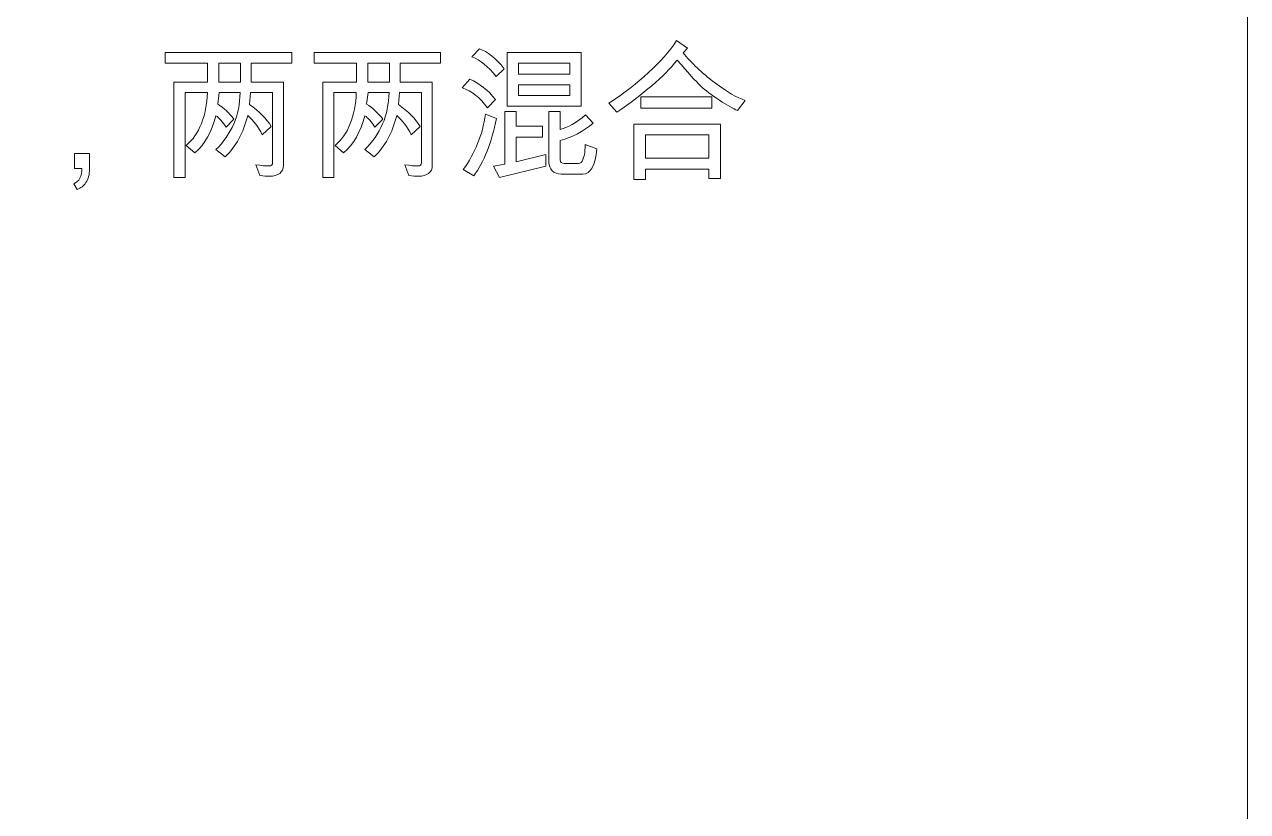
# Model space of a CAD drawing. Header units: millimetres. Extents: x 323 to 983, y 59 to 560.
# Drawn here: x 554.3 to 622.8, y 163.2 to 207.3 of the extents above; entities that cross this region are included whole.
import ezdxf

# ---------------------------------------------------------------- set-up
doc = ezdxf.new("R2010")
doc.units = ezdxf.units.MM
doc.header["$MEASUREMENT"] = 0
doc.layers.add('layer 1', color=7, linetype='Continuous')

msp = doc.modelspace()

# ---------------------------------------------------------------- linework, layer by layer
at = {"layer": 'layer 1', "color": 142, "lineweight": 9}
msp.add_open_spline([(332.7743, 558.5647), (332.7743, 558.5647), (612.7743, 558.5647), (612.7743, 558.5647), (612.7743, 558.5647), (615.4248, 558.5664), (617.9674, 557.5151), (619.8428, 555.6421), (619.8428, 555.6421), (621.7182, 553.7691), (622.7727, 551.2152), (622.7743, 548.5647), (622.7743, 548.5647), (622.7743, 548.5647), (622.7743, 68.5647), (622.7743, 68.5647), (622.7743, 68.5647), (622.776, 65.9143), (621.7247, 63.3717), (619.8517, 61.4963), (619.8517, 61.4963), (617.9787, 59.6209), (615.4248, 58.5664), (612.7743, 58.5647), (612.7743, 58.5647), (612.7743, 58.5647), (332.7743, 58.5647), (332.7743, 58.5647), (332.7743, 58.5647), (330.1239, 58.5631), (327.5813, 59.6144), (325.7059, 61.4873), (325.7059, 61.4873), (323.8305, 63.3603), (322.776, 65.9143), (322.7743, 68.5647), (322.7743, 68.5647), (322.7743, 68.5647), (322.7743, 548.5647), (322.7743, 548.5647), (322.7743, 548.5647), (322.7727, 551.2152), (323.824, 553.7578), (325.6969, 555.6332), (325.6969, 555.6332), (327.5699, 557.5086), (330.1239, 558.5631), (332.7743, 558.5647)], degree=3, knots=[0, 0, 0, 0, 0.0833333, 0.0833333, 0.0833333, 0.0833333, 0.1666667, 0.1666667, 0.1666667, 0.1666667, 0.25, 0.25, 0.25, 0.25, 0.3333333, 0.3333333, 0.3333333, 0.3333333, 0.4166667, 0.4166667, 0.4166667, 0.4166667, 0.5, 0.5, 0.5, 0.5, 0.5833333, 0.5833333, 0.5833333, 0.5833333, 0.6666667, 0.6666667, 0.6666667, 0.6666667, 0.75, 0.75, 0.75, 0.75, 0.8333333, 0.8333333, 0.8333333, 0.8333333, 0.9166667, 0.9166667, 0.9166667, 0.9166667, 1, 1, 1, 1], dxfattribs=at)
at = {"layer": 'layer 1', "lineweight": 9}
for points, knots in [([(594.658, 203.0058), (594.658, 203.0058), (594.24, 202.4489), (594.24, 202.4489), (594.24, 202.4489), (594.0039, 202.5405), (593.665, 202.7308), (593.2219, 203.0183), (593.2219, 203.0183), (592.7803, 203.3058), (592.4261, 203.5753), (592.1608, 203.8266), (592.1608, 203.8266), (591.8942, 204.0766), (591.4608, 204.5558), (590.8581, 205.2641), (590.8581, 205.2641), (590.0928, 204.3253), (588.9664, 203.353), (587.4761, 202.3475), (587.4761, 202.3475), (587.4761, 202.3475), (587.0247, 202.8475), (587.0247, 202.8475), (587.0247, 202.8475), (588.7372, 203.9753), (590.0039, 205.1447), (590.8261, 206.3544), (590.8261, 206.3544), (590.8261, 206.3544), (591.44, 205.9405), (591.44, 205.9405), (591.44, 205.9405), (591.44, 205.9405), (591.183, 205.6794), (591.183, 205.6794), (591.183, 205.6794), (591.6553, 205.0961), (592.2428, 204.5405), (592.9455, 204.0128), (592.9455, 204.0128), (593.6483, 203.485), (594.2191, 203.1503), (594.658, 203.0058)], [0, 0, 0, 0, 0.0909091, 0.0909091, 0.0909091, 0.0909091, 0.1818182, 0.1818182, 0.1818182, 0.1818182, 0.2727273, 0.2727273, 0.2727273, 0.2727273, 0.3636364, 0.3636364, 0.3636364, 0.3636364, 0.4545455, 0.4545455, 0.4545455, 0.4545455, 0.5454545, 0.5454545, 0.5454545, 0.5454545, 0.6363636, 0.6363636, 0.6363636, 0.6363636, 0.7272727, 0.7272727, 0.7272727, 0.7272727, 0.8181818, 0.8181818, 0.8181818, 0.8181818, 0.9090909, 0.9090909, 0.9090909, 0.9090909, 1, 1, 1, 1]), ([(569.2845, 205.0891), (569.2845, 205.0891), (567.0179, 205.0891), (567.0179, 205.0891), (567.0179, 205.0891), (567.0179, 205.0891), (567.0179, 204.0239), (567.0179, 204.0239), (567.0179, 204.0239), (567.0179, 204.0239), (568.8165, 204.0239), (568.8165, 204.0239), (568.8165, 204.0239), (568.8165, 204.0239), (568.8165, 199.3558), (568.8165, 199.3558), (568.8165, 199.3558), (568.8165, 199.1739), (568.7484, 199.0294), (568.6123, 198.9211), (568.6123, 198.9211), (568.4776, 198.8128), (568.2818, 198.7586), (568.0276, 198.7586), (568.0276, 198.7586), (567.9026, 198.7586), (567.7262, 198.7711), (567.4984, 198.7989), (567.4984, 198.7989), (567.4984, 198.7989), (567.2818, 199.4044), (567.2818, 199.4044), (567.2818, 199.4044), (567.5859, 199.3586), (567.8248, 199.3364), (567.9984, 199.3364), (567.9984, 199.3364), (568.1443, 199.3364), (568.2179, 199.3933), (568.2179, 199.5072), (568.2179, 199.5072), (568.2179, 199.5072), (568.2179, 203.4461), (568.2179, 203.4461), (568.2179, 203.4461), (568.2179, 203.4461), (566.9818, 203.4461), (566.9818, 203.4461), (566.9818, 203.4461), (566.9818, 203.4461), (566.9248, 202.7739), (566.9248, 202.7739), (566.9248, 202.7739), (567.4693, 202.403), (567.8748, 201.9905), (568.1415, 201.5378), (568.1415, 201.5378), (568.1415, 201.5378), (567.6401, 201.0808), (567.6401, 201.0808), (567.6401, 201.0808), (567.4262, 201.5183), (567.1554, 201.8767), (566.8262, 202.1558), (566.8262, 202.1558), (566.5818, 201.1905), (566.1623, 200.4183), (565.5651, 199.8406), (565.5651, 199.8406), (565.5651, 199.8406), (565.0401, 200.2558), (565.0401, 200.2558), (565.0401, 200.2558), (565.9165, 201.1017), (566.3693, 202.1655), (566.3998, 203.4461), (566.3998, 203.4461), (566.3998, 203.4461), (565.2234, 203.4461), (565.2234, 203.4461), (565.2234, 203.4461), (565.2234, 203.4461), (565.1415, 202.7989), (565.1415, 202.7989), (565.1415, 202.7989), (565.4887, 202.5836), (565.7915, 202.303), (566.0498, 201.9558), (566.0498, 201.9558), (566.0498, 201.9558), (565.6095, 201.5044), (565.6095, 201.5044), (565.6095, 201.5044), (565.4151, 201.8142), (565.2248, 202.028), (565.0401, 202.1475), (565.0401, 202.1475), (564.8151, 201.2544), (564.4207, 200.56), (563.8568, 200.0642), (563.8568, 200.0642), (563.8568, 200.0642), (563.3845, 200.4794), (563.3845, 200.4794), (563.3845, 200.4794), (564.1165, 201.1253), (564.5109, 202.1142), (564.5679, 203.4461), (564.5679, 203.4461), (564.5679, 203.4461), (563.3151, 203.4461), (563.3151, 203.4461), (563.3151, 203.4461), (563.3151, 203.4461), (563.3151, 198.6892), (563.3151, 198.6892), (563.3151, 198.6892), (563.3151, 198.6892), (562.6846, 198.6892), (562.6846, 198.6892), (562.6846, 198.6892), (562.6846, 198.6892), (562.6846, 204.0239), (562.6846, 204.0239), (562.6846, 204.0239), (562.6846, 204.0239), (564.5762, 204.0239), (564.5762, 204.0239), (564.5762, 204.0239), (564.5762, 204.0239), (564.5762, 205.0891), (564.5762, 205.0891), (564.5762, 205.0891), (564.5762, 205.0891), (562.2082, 205.0891), (562.2082, 205.0891), (562.2082, 205.0891), (562.2082, 205.0891), (562.2082, 205.6961), (562.2082, 205.6961), (562.2082, 205.6961), (562.2082, 205.6961), (569.2845, 205.6961), (569.2845, 205.6961), (569.2845, 205.6961), (569.2845, 205.6961), (569.2845, 205.0891), (569.2845, 205.0891)], [0, 0, 0, 0, 0.027027, 0.027027, 0.027027, 0.027027, 0.0540541, 0.0540541, 0.0540541, 0.0540541, 0.0810811, 0.0810811, 0.0810811, 0.0810811, 0.1081081, 0.1081081, 0.1081081, 0.1081081, 0.1351351, 0.1351351, 0.1351351, 0.1351351, 0.1621622, 0.1621622, 0.1621622, 0.1621622, 0.1891892, 0.1891892, 0.1891892, 0.1891892, 0.2162162, 0.2162162, 0.2162162, 0.2162162, 0.2432432, 0.2432432, 0.2432432, 0.2432432, 0.2702703, 0.2702703, 0.2702703, 0.2702703, 0.2972973, 0.2972973, 0.2972973, 0.2972973, 0.3243243, 0.3243243, 0.3243243, 0.3243243, 0.3513514, 0.3513514, 0.3513514, 0.3513514, 0.3783784, 0.3783784, 0.3783784, 0.3783784, 0.4054054, 0.4054054, 0.4054054, 0.4054054, 0.4324324, 0.4324324, 0.4324324, 0.4324324, 0.4594595, 0.4594595, 0.4594595, 0.4594595, 0.4864865, 0.4864865, 0.4864865, 0.4864865, 0.5135135, 0.5135135, 0.5135135, 0.5135135, 0.5405405, 0.5405405, 0.5405405, 0.5405405, 0.5675676, 0.5675676, 0.5675676, 0.5675676, 0.5945946, 0.5945946, 0.5945946, 0.5945946, 0.6216216, 0.6216216, 0.6216216, 0.6216216, 0.6486486, 0.6486486, 0.6486486, 0.6486486, 0.6756757, 0.6756757, 0.6756757, 0.6756757, 0.7027027, 0.7027027, 0.7027027, 0.7027027, 0.7297297, 0.7297297, 0.7297297, 0.7297297, 0.7567568, 0.7567568, 0.7567568, 0.7567568, 0.7837838, 0.7837838, 0.7837838, 0.7837838, 0.8108108, 0.8108108, 0.8108108, 0.8108108, 0.8378378, 0.8378378, 0.8378378, 0.8378378, 0.8648649, 0.8648649, 0.8648649, 0.8648649, 0.8918919, 0.8918919, 0.8918919, 0.8918919, 0.9189189, 0.9189189, 0.9189189, 0.9189189, 0.9459459, 0.9459459, 0.9459459, 0.9459459, 0.972973, 0.972973, 0.972973, 0.972973, 1, 1, 1, 1]), ([(577.6178, 205.0891), (577.6178, 205.0891), (575.3512, 205.0891), (575.3512, 205.0891), (575.3512, 205.0891), (575.3512, 205.0891), (575.3512, 204.0239), (575.3512, 204.0239), (575.3512, 204.0239), (575.3512, 204.0239), (577.1498, 204.0239), (577.1498, 204.0239), (577.1498, 204.0239), (577.1498, 204.0239), (577.1498, 199.3558), (577.1498, 199.3558), (577.1498, 199.3558), (577.1498, 199.1739), (577.0817, 199.0294), (576.9456, 198.9211), (576.9456, 198.9211), (576.8109, 198.8128), (576.6151, 198.7586), (576.3609, 198.7586), (576.3609, 198.7586), (576.2359, 198.7586), (576.0595, 198.7711), (575.8317, 198.7989), (575.8317, 198.7989), (575.8317, 198.7989), (575.6151, 199.4044), (575.6151, 199.4044), (575.6151, 199.4044), (575.9192, 199.3586), (576.1581, 199.3364), (576.3317, 199.3364), (576.3317, 199.3364), (576.4776, 199.3364), (576.5512, 199.3933), (576.5512, 199.5072), (576.5512, 199.5072), (576.5512, 199.5072), (576.5512, 203.4461), (576.5512, 203.4461), (576.5512, 203.4461), (576.5512, 203.4461), (575.3151, 203.4461), (575.3151, 203.4461), (575.3151, 203.4461), (575.3151, 203.4461), (575.2581, 202.7739), (575.2581, 202.7739), (575.2581, 202.7739), (575.8026, 202.403), (576.2081, 201.9905), (576.4748, 201.5378), (576.4748, 201.5378), (576.4748, 201.5378), (575.9734, 201.0808), (575.9734, 201.0808), (575.9734, 201.0808), (575.7595, 201.5183), (575.4887, 201.8767), (575.1595, 202.1558), (575.1595, 202.1558), (574.9151, 201.1905), (574.4956, 200.4183), (573.8984, 199.8406), (573.8984, 199.8406), (573.8984, 199.8406), (573.3734, 200.2558), (573.3734, 200.2558), (573.3734, 200.2558), (574.2498, 201.1017), (574.7026, 202.1655), (574.7331, 203.4461), (574.7331, 203.4461), (574.7331, 203.4461), (573.5567, 203.4461), (573.5567, 203.4461), (573.5567, 203.4461), (573.5567, 203.4461), (573.4748, 202.7989), (573.4748, 202.7989), (573.4748, 202.7989), (573.822, 202.5836), (574.1248, 202.303), (574.3831, 201.9558), (574.3831, 201.9558), (574.3831, 201.9558), (573.9428, 201.5044), (573.9428, 201.5044), (573.9428, 201.5044), (573.7484, 201.8142), (573.5581, 202.028), (573.3734, 202.1475), (573.3734, 202.1475), (573.1484, 201.2544), (572.754, 200.56), (572.1901, 200.0642), (572.1901, 200.0642), (572.1901, 200.0642), (571.7178, 200.4794), (571.7178, 200.4794), (571.7178, 200.4794), (572.4498, 201.1253), (572.8442, 202.1142), (572.9012, 203.4461), (572.9012, 203.4461), (572.9012, 203.4461), (571.6484, 203.4461), (571.6484, 203.4461), (571.6484, 203.4461), (571.6484, 203.4461), (571.6484, 198.6892), (571.6484, 198.6892), (571.6484, 198.6892), (571.6484, 198.6892), (571.0179, 198.6892), (571.0179, 198.6892), (571.0179, 198.6892), (571.0179, 198.6892), (571.0179, 204.0239), (571.0179, 204.0239), (571.0179, 204.0239), (571.0179, 204.0239), (572.9095, 204.0239), (572.9095, 204.0239), (572.9095, 204.0239), (572.9095, 204.0239), (572.9095, 205.0891), (572.9095, 205.0891), (572.9095, 205.0891), (572.9095, 205.0891), (570.5415, 205.0891), (570.5415, 205.0891), (570.5415, 205.0891), (570.5415, 205.0891), (570.5415, 205.6961), (570.5415, 205.6961), (570.5415, 205.6961), (570.5415, 205.6961), (577.6178, 205.6961), (577.6178, 205.6961), (577.6178, 205.6961), (577.6178, 205.6961), (577.6178, 205.0891), (577.6178, 205.0891)], [0, 0, 0, 0, 0.027027, 0.027027, 0.027027, 0.027027, 0.0540541, 0.0540541, 0.0540541, 0.0540541, 0.0810811, 0.0810811, 0.0810811, 0.0810811, 0.1081081, 0.1081081, 0.1081081, 0.1081081, 0.1351351, 0.1351351, 0.1351351, 0.1351351, 0.1621622, 0.1621622, 0.1621622, 0.1621622, 0.1891892, 0.1891892, 0.1891892, 0.1891892, 0.2162162, 0.2162162, 0.2162162, 0.2162162, 0.2432432, 0.2432432, 0.2432432, 0.2432432, 0.2702703, 0.2702703, 0.2702703, 0.2702703, 0.2972973, 0.2972973, 0.2972973, 0.2972973, 0.3243243, 0.3243243, 0.3243243, 0.3243243, 0.3513514, 0.3513514, 0.3513514, 0.3513514, 0.3783784, 0.3783784, 0.3783784, 0.3783784, 0.4054054, 0.4054054, 0.4054054, 0.4054054, 0.4324324, 0.4324324, 0.4324324, 0.4324324, 0.4594595, 0.4594595, 0.4594595, 0.4594595, 0.4864865, 0.4864865, 0.4864865, 0.4864865, 0.5135135, 0.5135135, 0.5135135, 0.5135135, 0.5405405, 0.5405405, 0.5405405, 0.5405405, 0.5675676, 0.5675676, 0.5675676, 0.5675676, 0.5945946, 0.5945946, 0.5945946, 0.5945946, 0.6216216, 0.6216216, 0.6216216, 0.6216216, 0.6486486, 0.6486486, 0.6486486, 0.6486486, 0.6756757, 0.6756757, 0.6756757, 0.6756757, 0.7027027, 0.7027027, 0.7027027, 0.7027027, 0.7297297, 0.7297297, 0.7297297, 0.7297297, 0.7567568, 0.7567568, 0.7567568, 0.7567568, 0.7837838, 0.7837838, 0.7837838, 0.7837838, 0.8108108, 0.8108108, 0.8108108, 0.8108108, 0.8378378, 0.8378378, 0.8378378, 0.8378378, 0.8648649, 0.8648649, 0.8648649, 0.8648649, 0.8918919, 0.8918919, 0.8918919, 0.8918919, 0.9189189, 0.9189189, 0.9189189, 0.9189189, 0.9459459, 0.9459459, 0.9459459, 0.9459459, 0.972973, 0.972973, 0.972973, 0.972973, 1, 1, 1, 1]), ([(581.1817, 204.7808), (581.1817, 204.7808), (580.7178, 204.3489), (580.7178, 204.3489), (580.7178, 204.3489), (580.2873, 204.9016), (579.8359, 205.2711), (579.3678, 205.4558), (579.3678, 205.4558), (579.3678, 205.4558), (579.79, 205.8905), (579.79, 205.8905), (579.79, 205.8905), (580.2359, 205.7503), (580.6998, 205.3794), (581.1817, 204.7808)], [0, 0, 0, 0, 0.25, 0.25, 0.25, 0.25, 0.5, 0.5, 0.5, 0.5, 0.75, 0.75, 0.75, 0.75, 1, 1, 1, 1]), ([(585.4914, 202.6808), (585.4914, 202.6808), (581.3331, 202.6808), (581.3331, 202.6808), (581.3331, 202.6808), (581.3331, 202.6808), (581.3331, 205.6961), (581.3331, 205.6961), (581.3331, 205.6961), (581.3331, 205.6961), (585.4914, 205.6961), (585.4914, 205.6961), (585.4914, 205.6961), (585.4914, 205.6961), (585.4914, 202.6808), (585.4914, 202.6808)], [0, 0, 0, 0, 0.25, 0.25, 0.25, 0.25, 0.5, 0.5, 0.5, 0.5, 0.75, 0.75, 0.75, 0.75, 1, 1, 1, 1]), ([(566.4151, 204.0239), (566.4151, 204.0239), (566.4151, 205.0891), (566.4151, 205.0891), (566.4151, 205.0891), (566.4151, 205.0891), (565.2068, 205.0891), (565.2068, 205.0891), (565.2068, 205.0891), (565.2068, 205.0891), (565.2068, 204.0239), (565.2068, 204.0239), (565.2068, 204.0239), (565.2068, 204.0239), (566.4151, 204.0239), (566.4151, 204.0239)], [0, 0, 0, 0, 0.25, 0.25, 0.25, 0.25, 0.5, 0.5, 0.5, 0.5, 0.75, 0.75, 0.75, 0.75, 1, 1, 1, 1]), ([(574.7484, 204.0239), (574.7484, 204.0239), (574.7484, 205.0891), (574.7484, 205.0891), (574.7484, 205.0891), (574.7484, 205.0891), (573.5401, 205.0891), (573.5401, 205.0891), (573.5401, 205.0891), (573.5401, 205.0891), (573.5401, 204.0239), (573.5401, 204.0239), (573.5401, 204.0239), (573.5401, 204.0239), (574.7484, 204.0239), (574.7484, 204.0239)], [0, 0, 0, 0, 0.25, 0.25, 0.25, 0.25, 0.5, 0.5, 0.5, 0.5, 0.75, 0.75, 0.75, 0.75, 1, 1, 1, 1]), ([(584.8567, 204.4794), (584.8567, 204.4794), (584.8567, 205.0975), (584.8567, 205.0975), (584.8567, 205.0975), (584.8567, 205.0975), (581.9678, 205.0975), (581.9678, 205.0975), (581.9678, 205.0975), (581.9678, 205.0975), (581.9678, 204.4794), (581.9678, 204.4794), (581.9678, 204.4794), (581.9678, 204.4794), (584.8567, 204.4794), (584.8567, 204.4794)], [0, 0, 0, 0, 0.25, 0.25, 0.25, 0.25, 0.5, 0.5, 0.5, 0.5, 0.75, 0.75, 0.75, 0.75, 1, 1, 1, 1]), ([(580.6817, 203.0628), (580.6817, 203.0628), (580.2345, 202.5905), (580.2345, 202.5905), (580.2345, 202.5905), (579.8331, 203.1683), (579.3609, 203.5433), (578.8178, 203.7141), (578.8178, 203.7141), (578.8178, 203.7141), (579.2498, 204.1905), (579.2498, 204.1905), (579.2498, 204.1905), (579.7998, 203.96), (580.2775, 203.5836), (580.6817, 203.0628)], [0, 0, 0, 0, 0.25, 0.25, 0.25, 0.25, 0.5, 0.5, 0.5, 0.5, 0.75, 0.75, 0.75, 0.75, 1, 1, 1, 1]), ([(584.8567, 203.2822), (584.8567, 203.2822), (584.8567, 203.8808), (584.8567, 203.8808), (584.8567, 203.8808), (584.8567, 203.8808), (581.9678, 203.8808), (581.9678, 203.8808), (581.9678, 203.8808), (581.9678, 203.8808), (581.9678, 203.2822), (581.9678, 203.2822), (581.9678, 203.2822), (581.9678, 203.2822), (584.8567, 203.2822), (584.8567, 203.2822)], [0, 0, 0, 0, 0.25, 0.25, 0.25, 0.25, 0.5, 0.5, 0.5, 0.5, 0.75, 0.75, 0.75, 0.75, 1, 1, 1, 1]), ([(592.7983, 202.5794), (592.7983, 202.5794), (588.8233, 202.5794), (588.8233, 202.5794), (588.8233, 202.5794), (588.8233, 202.5794), (588.8233, 203.2142), (588.8233, 203.2142), (588.8233, 203.2142), (588.8233, 203.2142), (592.7983, 203.2142), (592.7983, 203.2142), (592.7983, 203.2142), (592.7983, 203.2142), (592.7983, 202.5794), (592.7983, 202.5794)], [0, 0, 0, 0, 0.25, 0.25, 0.25, 0.25, 0.5, 0.5, 0.5, 0.5, 0.75, 0.75, 0.75, 0.75, 1, 1, 1, 1]), ([(580.7428, 201.9975), (580.4692, 200.6267), (580.0456, 199.5558), (579.4734, 198.7822), (579.4734, 198.7822), (579.4734, 198.7822), (578.8831, 199.1406), (578.8831, 199.1406), (578.8831, 199.1406), (579.5428, 200.0406), (579.9581, 201.0711), (580.1317, 202.2294), (580.1317, 202.2294), (580.1317, 202.2294), (580.7428, 201.9975), (580.7428, 201.9975)], [0, 0, 0, 0, 0.25, 0.25, 0.25, 0.25, 0.5, 0.5, 0.5, 0.5, 0.75, 0.75, 0.75, 0.75, 1, 1, 1, 1]), ([(583.5011, 199.3239), (583.5011, 199.3239), (580.9095, 198.6975), (580.9095, 198.6975), (580.9095, 198.6975), (580.9095, 198.6975), (580.5845, 199.3239), (580.5845, 199.3239), (580.5845, 199.3239), (580.5845, 199.3239), (581.2067, 199.4461), (581.2067, 199.4461), (581.2067, 199.4461), (581.2067, 199.4461), (581.2067, 202.3878), (581.2067, 202.3878), (581.2067, 202.3878), (581.2067, 202.3878), (581.8414, 202.3878), (581.8414, 202.3878), (581.8414, 202.3878), (581.8414, 202.3878), (581.8414, 201.5572), (581.8414, 201.5572), (581.8414, 201.5572), (581.8414, 201.5572), (583.3261, 201.5572), (583.3261, 201.5572), (583.3261, 201.5572), (583.3261, 201.5572), (583.3261, 200.9558), (583.3261, 200.9558), (583.3261, 200.9558), (583.3261, 200.9558), (581.8414, 200.9558), (581.8414, 200.9558), (581.8414, 200.9558), (581.8414, 200.9558), (581.8414, 199.5725), (581.8414, 199.5725), (581.8414, 199.5725), (581.8414, 199.5725), (583.5011, 199.9711), (583.5011, 199.9711), (583.5011, 199.9711), (583.5011, 199.9711), (583.5011, 199.3239), (583.5011, 199.3239)], [0, 0, 0, 0, 0.0833333, 0.0833333, 0.0833333, 0.0833333, 0.1666667, 0.1666667, 0.1666667, 0.1666667, 0.25, 0.25, 0.25, 0.25, 0.3333333, 0.3333333, 0.3333333, 0.3333333, 0.4166667, 0.4166667, 0.4166667, 0.4166667, 0.5, 0.5, 0.5, 0.5, 0.5833333, 0.5833333, 0.5833333, 0.5833333, 0.6666667, 0.6666667, 0.6666667, 0.6666667, 0.75, 0.75, 0.75, 0.75, 0.8333333, 0.8333333, 0.8333333, 0.8333333, 0.9166667, 0.9166667, 0.9166667, 0.9166667, 1, 1, 1, 1]), ([(586.3664, 200.2878), (586.2622, 199.3489), (586.0025, 198.8794), (585.5845, 198.8794), (585.5845, 198.8794), (585.5845, 198.8794), (584.3595, 198.8794), (584.3595, 198.8794), (584.3595, 198.8794), (584.1511, 198.8794), (583.9845, 198.9433), (583.8609, 199.0697), (583.8609, 199.0697), (583.7386, 199.1961), (583.6761, 199.3517), (583.6761, 199.5392), (583.6761, 199.5392), (583.6761, 199.5392), (583.6761, 202.3878), (583.6761, 202.3878), (583.6761, 202.3878), (583.6761, 202.3878), (584.3067, 202.3878), (584.3067, 202.3878), (584.3067, 202.3878), (584.3067, 202.3878), (584.3067, 201.3822), (584.3067, 201.3822), (584.3067, 201.3822), (584.7275, 201.478), (585.2025, 201.7489), (585.7317, 202.1961), (585.7317, 202.1961), (585.7317, 202.1961), (586.1497, 201.7322), (586.1497, 201.7322), (586.1497, 201.7322), (585.6081, 201.2628), (584.9928, 200.9405), (584.3067, 200.7642), (584.3067, 200.7642), (584.3067, 200.7642), (584.3067, 199.6822), (584.3067, 199.6822), (584.3067, 199.6822), (584.3067, 199.5489), (584.3803, 199.4822), (584.5261, 199.4822), (584.5261, 199.4822), (584.5261, 199.4822), (585.3164, 199.4822), (585.3164, 199.4822), (585.3164, 199.4822), (585.4386, 199.4822), (585.5275, 199.5572), (585.5845, 199.7058), (585.5845, 199.7058), (585.6414, 199.8558), (585.6747, 199.9794), (585.6817, 200.0808), (585.6817, 200.0808), (585.6817, 200.0808), (585.715, 200.5406), (585.715, 200.5406), (585.715, 200.5406), (585.715, 200.5406), (586.3664, 200.2878), (586.3664, 200.2878)], [0, 0, 0, 0, 0.0588235, 0.0588235, 0.0588235, 0.0588235, 0.1176471, 0.1176471, 0.1176471, 0.1176471, 0.1764706, 0.1764706, 0.1764706, 0.1764706, 0.2352941, 0.2352941, 0.2352941, 0.2352941, 0.2941176, 0.2941176, 0.2941176, 0.2941176, 0.3529412, 0.3529412, 0.3529412, 0.3529412, 0.4117647, 0.4117647, 0.4117647, 0.4117647, 0.4705882, 0.4705882, 0.4705882, 0.4705882, 0.5294118, 0.5294118, 0.5294118, 0.5294118, 0.5882353, 0.5882353, 0.5882353, 0.5882353, 0.6470588, 0.6470588, 0.6470588, 0.6470588, 0.7058824, 0.7058824, 0.7058824, 0.7058824, 0.7647059, 0.7647059, 0.7647059, 0.7647059, 0.8235294, 0.8235294, 0.8235294, 0.8235294, 0.8823529, 0.8823529, 0.8823529, 0.8823529, 0.9411765, 0.9411765, 0.9411765, 0.9411765, 1, 1, 1, 1]), ([(593.283, 198.6322), (593.283, 198.6322), (592.6233, 198.6322), (592.6233, 198.6322), (592.6233, 198.6322), (592.6233, 198.6322), (592.6233, 199.1489), (592.6233, 199.1489), (592.6233, 199.1489), (592.6233, 199.1489), (589.0844, 199.1489), (589.0844, 199.1489), (589.0844, 199.1489), (589.0844, 199.1489), (589.0844, 198.5878), (589.0844, 198.5878), (589.0844, 198.5878), (589.0844, 198.5878), (588.4247, 198.5878), (588.4247, 198.5878), (588.4247, 198.5878), (588.4247, 198.5878), (588.4247, 201.6794), (588.4247, 201.6794), (588.4247, 201.6794), (588.4247, 201.6794), (593.283, 201.6794), (593.283, 201.6794), (593.283, 201.6794), (593.283, 201.6794), (593.283, 198.6322), (593.283, 198.6322)], [0, 0, 0, 0, 0.125, 0.125, 0.125, 0.125, 0.25, 0.25, 0.25, 0.25, 0.375, 0.375, 0.375, 0.375, 0.5, 0.5, 0.5, 0.5, 0.625, 0.625, 0.625, 0.625, 0.75, 0.75, 0.75, 0.75, 0.875, 0.875, 0.875, 0.875, 1, 1, 1, 1]), ([(592.6233, 199.7794), (592.6233, 199.7794), (592.6233, 201.0739), (592.6233, 201.0739), (592.6233, 201.0739), (592.6233, 201.0739), (589.0844, 201.0739), (589.0844, 201.0739), (589.0844, 201.0739), (589.0844, 201.0739), (589.0844, 199.7794), (589.0844, 199.7794), (589.0844, 199.7794), (589.0844, 199.7794), (592.6233, 199.7794), (592.6233, 199.7794)], [0, 0, 0, 0, 0.25, 0.25, 0.25, 0.25, 0.5, 0.5, 0.5, 0.5, 0.75, 0.75, 0.75, 0.75, 1, 1, 1, 1]), ([(557.9693, 199.1975), (557.9693, 198.8531), (557.9026, 198.5892), (557.7721, 198.4086), (557.7721, 198.4086), (557.6401, 198.2267), (557.4776, 198.0975), (557.2846, 198.0211), (557.2846, 198.0211), (557.2846, 198.0211), (557.086, 198.3308), (557.086, 198.3308), (557.086, 198.3308), (557.3901, 198.4614), (557.5429, 198.7503), (557.5457, 199.1975), (557.5457, 199.1975), (557.5457, 199.1975), (557.1346, 199.1975), (557.1346, 199.1975), (557.1346, 199.1975), (557.1346, 199.1975), (557.1346, 200.0322), (557.1346, 200.0322), (557.1346, 200.0322), (557.1346, 200.0322), (557.9693, 200.0322), (557.9693, 200.0322), (557.9693, 200.0322), (557.9693, 200.0322), (557.9693, 199.1975), (557.9693, 199.1975)], [0, 0, 0, 0, 0.125, 0.125, 0.125, 0.125, 0.25, 0.25, 0.25, 0.25, 0.375, 0.375, 0.375, 0.375, 0.5, 0.5, 0.5, 0.5, 0.625, 0.625, 0.625, 0.625, 0.75, 0.75, 0.75, 0.75, 0.875, 0.875, 0.875, 0.875, 1, 1, 1, 1])]:
    msp.add_open_spline(points, degree=3, knots=knots, dxfattribs=at)

doc.saveas('drawing.dxf')
